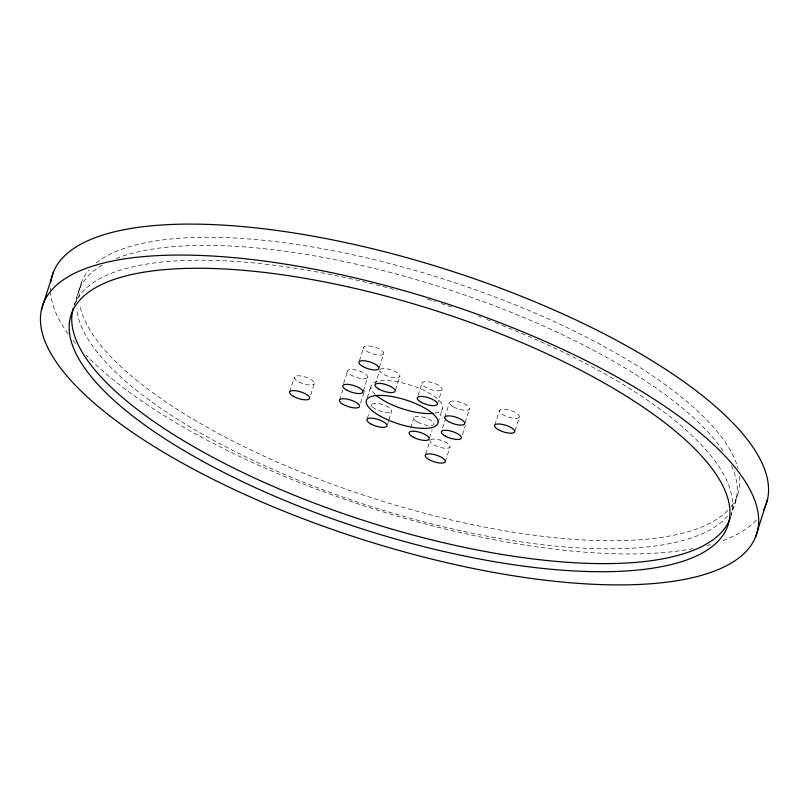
<?xml version="1.0" encoding="UTF-8"?>
<svg xmlns="http://www.w3.org/2000/svg" width="809" height="809" viewBox="0 0 809 809"><rect width="100%" height="100%" fill="white"/><g stroke="black" fill="none" stroke-linecap="round" stroke-linejoin="round"><path stroke-width="0.61" stroke-dasharray="4.04 3.03" d="M74.054 305.711L81.355 282.826M289.652 391.95L294.385 377.136M310.686 395.075L314.317 383.678A10.497 3.499 17.7 0 0 300.503 375.942A10.497 3.499 17.7 0 0 298.238 381.595A10.497 3.499 17.7 0 0 314.317 383.678M343.623 383.466L347.627 370.937M339.558 400.04L342.824 389.786M359.378 360.915L363.747 347.243M363.251 391L367.62 377.328A10.497 3.499 17.7 0 0 353.563 369.642A10.497 3.499 17.7 0 0 351.682 375.416A10.497 3.499 17.7 0 0 367.62 377.328M360.561 403.226L364.262 391.617M367.235 397.988L371.24 385.448M379.32 367.458L383.688 353.786A10.497 3.499 17.7 0 0 369.865 346.06A10.497 3.499 17.7 0 0 367.599 351.703A10.497 3.499 17.7 0 0 383.688 353.786M375.093 384.902L379.522 371.028M367.326 418.415L369.511 411.579M370.957 407.028L371.685 404.743M395.51 389.948L399.868 376.276M387.319 424.816L388.411 421.398M388.775 420.255L391.687 411.144A10.497 3.499 17.7 0 0 377.631 403.458A10.497 3.499 17.7 0 0 375.75 409.233A10.497 3.499 17.7 0 0 391.687 411.144M418.041 395.581L422.045 383.051M410.648 427.961L413.925 417.707M437.315 404.257L442.038 389.442A10.497 3.499 17.7 0 0 427.981 381.757A10.497 3.499 17.7 0 0 426.1 387.531A10.497 3.499 17.7 0 0 442.038 389.442M429.478 437.972L432.087 429.791M425.676 454.071L430.044 440.399M438.124 422.409L442.483 408.737M444.738 417.383L449.531 402.356M442.472 428.254L445.021 420.276M445.253 461.757L449.986 446.942M465.084 422.632L469.513 408.757M462.465 434.645L465.377 425.534M494.683 425.322L499.406 410.507M514.979 430.722L519.348 417.05A10.497 3.499 17.7 0 0 505.524 409.324A10.497 3.499 17.7 0 0 503.259 414.966A10.497 3.499 17.7 0 0 519.348 417.05M730.588 516.961L737.525 495.209M731.447 465.66A344.867 115.121 17.7 0 1 731.852 509.882M727.473 516.031A344.867 115.121 17.7 0 1 372.251 506.889A344.867 115.121 17.7 0 1 76.653 308.613M76.562 301.575A344.867 115.121 17.7 0 1 102.692 264.887M116.193 258.465A344.867 115.121 17.7 0 1 442.462 287.62A344.867 115.121 17.7 0 1 724.439 452.989M375.366 394.539A37.487 12.509 17.7 0 1 385.792 380.614A37.487 12.509 17.7 0 1 433.078 395.52A37.487 12.509 17.7 0 1 434.504 413.187M380.139 369.501A10.497 3.499 17.7 0 1 395.874 371.948A10.497 3.499 17.7 0 1 395.116 377.773A10.497 3.499 17.7 0 1 379.947 371.048M364.01 390.403A10.497 3.499 17.7 0 1 364.09 392.021M430.681 439.692A10.497 3.499 17.7 0 1 447.084 443.049A10.497 3.499 17.7 0 1 443.868 448.125A10.497 3.499 17.7 0 1 429.953 440.834M74.479 304.589A344.867 115.121 17.7 0 1 397.3 290.401M427.395 299.178A344.867 115.121 17.7 0 1 435.444 301.696M441.178 303.537A344.867 115.121 17.7 0 1 451.462 306.924M478.625 316.461A344.867 115.121 17.7 0 1 480.87 317.28M486.715 319.464A344.867 115.121 17.7 0 1 490.254 320.809M494.956 322.609A344.867 115.121 17.7 0 1 500.791 324.894M501.954 325.349A344.867 115.121 17.7 0 1 519.257 332.388M521.542 333.348A344.867 115.121 17.7 0 1 539.542 341.155M540.645 341.651A344.867 115.121 17.7 0 1 731.285 514.645M756.294 520.126A374.85 125.132 17.7 0 1 722.245 540.887M710.555 544.629A374.85 125.132 17.7 0 1 707.157 545.539M693.121 548.654A374.85 125.132 17.7 0 1 86.047 355.131M75.601 343.552A374.85 125.132 17.7 0 1 72.527 339.77M68.077 333.864A374.85 125.132 17.7 0 1 50.522 292.818M50.421 291.614A374.85 125.132 17.7 0 1 50.31 288.065M739.537 476.39A344.867 115.121 17.7 0 1 730.861 506.96M727.776 510.449A344.867 115.121 17.7 0 1 376.296 499.274A344.867 115.121 17.7 0 1 79.858 305.013M79.049 297.247A344.867 115.121 17.7 0 1 88.838 270.075M96.322 262.864A344.867 115.121 17.7 0 1 445.537 279.692A344.867 115.121 17.7 0 1 737.99 468.431M453.293 406.806A10.497 3.499 17.7 0 0 469.442 408.96A10.497 3.499 17.7 0 0 455.72 401.213A10.497 3.499 17.7 0 0 453.293 406.806M417.687 422.146A10.497 3.499 17.7 0 0 433.836 424.3A10.497 3.499 17.7 0 0 420.114 416.554A10.497 3.499 17.7 0 0 417.687 422.146"/><path stroke-width="1.21" d="M41.401 309.938L53.657 271.48M755.343 537.52A374.85 125.132 17.7 0 0 263.997 261.024A374.85 125.132 17.7 0 0 179.335 461.403A374.85 125.132 17.7 0 0 755.343 537.52L767.599 499.062M433.007 413.379A37.487 12.509 17.7 0 1 376.519 395.571M730.224 518.094A344.867 115.121 17.7 0 1 366.538 521.38A344.867 115.121 17.7 0 1 73.306 308.007M50.704 282.321A374.85 125.132 17.7 0 1 448.732 270.206A374.85 125.132 17.7 0 1 763.241 510.631M380.382 416.2A37.487 12.509 17.7 0 0 437.76 423.552A37.487 12.509 17.7 0 0 388.269 395.965A37.487 12.509 17.7 0 0 380.382 416.2M448.57 421.62A10.497 3.499 17.7 0 0 464.72 423.774A10.497 3.499 17.7 0 0 450.987 416.028A10.497 3.499 17.7 0 0 448.57 421.62M421.378 402.346A10.497 3.499 17.7 0 0 437.315 404.257A10.497 3.499 17.7 0 0 423.259 396.572A10.497 3.499 17.7 0 0 421.378 402.346M378.925 389.139A10.497 3.499 17.7 0 0 395.075 391.293A10.497 3.499 17.7 0 0 381.352 383.547A10.497 3.499 17.7 0 0 378.925 389.139M346.96 390.231A10.497 3.499 17.7 0 0 362.887 392.143A10.497 3.499 17.7 0 0 348.831 384.457A10.497 3.499 17.7 0 0 346.96 390.231M343.319 404.49A10.497 3.499 17.7 0 0 359.469 406.644A10.497 3.499 17.7 0 0 345.746 398.888A10.497 3.499 17.7 0 0 343.319 404.49M371.018 424.037A10.497 3.499 17.7 0 0 386.955 425.949A10.497 3.499 17.7 0 0 372.898 418.273A10.497 3.499 17.7 0 0 371.018 424.037M412.964 436.961A10.497 3.499 17.7 0 0 429.114 439.115A10.497 3.499 17.7 0 0 415.381 431.369A10.497 3.499 17.7 0 0 412.964 436.961M445.446 436.152A10.497 3.499 17.7 0 0 461.373 438.063A10.497 3.499 17.7 0 0 447.316 430.388A10.497 3.499 17.7 0 0 445.446 436.152M362.867 366.517A10.497 3.499 17.7 0 0 378.956 368.601A10.497 3.499 17.7 0 0 365.132 360.875A10.497 3.499 17.7 0 0 362.867 366.517M429.164 459.674A10.497 3.499 17.7 0 0 445.253 461.757A10.497 3.499 17.7 0 0 431.43 454.021A10.497 3.499 17.7 0 0 429.164 459.674M498.536 429.781A10.497 3.499 17.7 0 0 514.615 431.864A10.497 3.499 17.7 0 0 500.801 424.138A10.497 3.499 17.7 0 0 498.536 429.781M293.505 396.4A10.497 3.499 17.7 0 0 309.594 398.493A10.497 3.499 17.7 0 0 295.77 390.757A10.497 3.499 17.7 0 0 293.505 396.4M201.704 460.746A344.867 115.121 17.7 0 0 727.645 526.174A344.867 115.121 17.7 0 0 269.326 273.038A344.867 115.121 17.7 0 0 201.704 460.746"/></g></svg>
